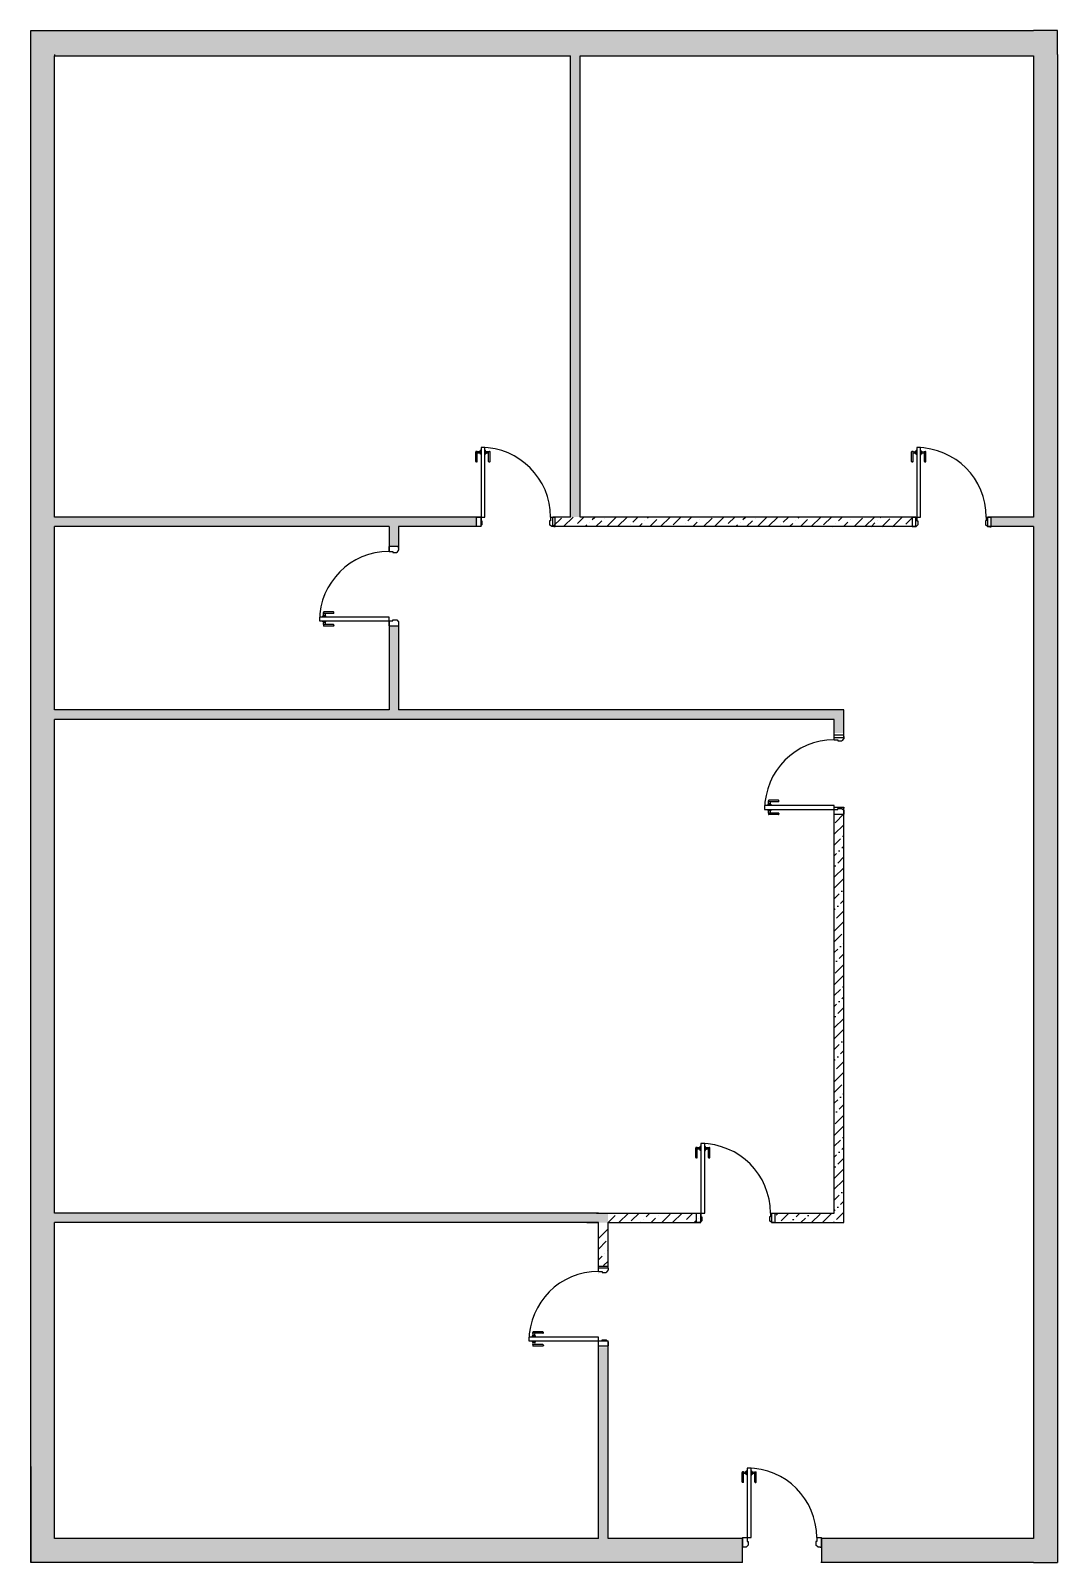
# Model space of a CAD drawing. Header units: millimetres. Extents: x -77634 to 191232, y -31147 to 58301.
# Drawn here: x 180522 to 191232, y 5903 to 21885 of the extents above; entities that cross this region are included whole.
import ezdxf

# ---------------------------------------------------------------- set-up
doc = ezdxf.new("R2010")
doc.units = ezdxf.units.MM
doc.layers.add('Carpinteria', color=32, linetype='Continuous')
doc.layers.add('Cerramiento', color=7, linetype='Continuous')
pattern_1 = [(45, (180521.71, 5903.38), (42.09495, 154.34815), [198.4375, -39.6875, 0, -39.6875])]

# ---------------------------------------------------------------- blocks, each defined once
blk = doc.blocks.new('p725')
at = {"layer": 'Carpinteria'}
for p, q in [((-0.054, 0.58), (-0.054, 0.68)), ((-0.039, 0.685), (-0.049, 0.685)), ((-0.039, 0.58), (-0.039, 0.685)), ((-0.007, 0.685), (-0.017, 0.685)), ((-0.017, 0.665), (-0.017, 0.685)), ((-0.007, 0.665), (-0.017, 0.665)), ((-0.007, 0.654), (-0.007, 0.696)), ((0, 0.696), (-0.007, 0.696)), ((0, 0.654), (-0.007, 0.654)), ((0.04, 0.725), (0, 0.725)), ((0, 0.725), (0, -0.04)), ((0.04, 0), (0.04, 0.725)), ((0.04, 0.696), (0.047, 0.696)), ((0.04, 0.654), (0.047, 0.654)), ((0.047, 0.654), (0.047, 0.696)), ((0.047, 0.685), (0.057, 0.685)), ((0.047, 0.665), (0.057, 0.665)), ((0.057, 0.665), (0.057, 0.685)), ((0.079, 0.685), (0.089, 0.685)), ((0.079, 0.58), (0.079, 0.685)), ((0.094, 0.58), (0.094, 0.68)), ((-0.044, 0.575), (-0.049, 0.575)), ((0.084, 0.575), (0.089, 0.575)), ((-0.05, 0), (0, 0)), ((0, 0), (0.04, 0)), ((0.725, 0), (0.775, 0)), ((0.725, 0), (0.725, -0.04)), ((-0.01, -0.1), (-0.05, -0.1)), ((0.01, -0.08), (-0.01, -0.1)), ((0, -0.04), (0.01, -0.04)), ((0.01, -0.04), (0.01, -0.08)), ((0.725, -0.04), (0.715, -0.04)), ((0.715, -0.04), (0.715, -0.08)), ((0.74, -0.1), (0.715, -0.08)), ((0.76, -0.1), (0.74, -0.1)), ((0.76, -0.1), (0.775, -0.1))]:
    blk.add_line(p, q, dxfattribs=at)
for centre, radius, start, end in [((-0.049, 0.68), 0.005, 90, 180), ((-0.028, 0.712), 0.0294, 248.0255, 291.9745), ((-0.028, 0.638), 0.0294, 68.0255, 111.9745), ((0, 0), 0.725, 0, 90), ((0.068, 0.712), 0.0294, 248.0255, 291.9745), ((0.068, 0.638), 0.0294, 68.0255, 111.9745), ((0.089, 0.68), 0.005, 0, 90), ((-0.049, 0.58), 0.005, 180, 270), ((-0.044, 0.58), 0.005, 270, 0), ((0.084, 0.58), 0.005, 180, 270), ((0.089, 0.58), 0.005, 270, 0)]:
    blk.add_arc(centre, radius, start, end, dxfattribs=at)
at = {"layer": 'Cerramiento'}
for p, q in [((-0.05, 0), (-0.05, -0.1)), ((0.775, -0.1), (0.775, 0))]:
    blk.add_line(p, q, dxfattribs=at)

msp = doc.modelspace()

# ---------------------------------------------------------------- hatches: boundary and pattern name
at = {"ltscale": 0.025}
h = msp.add_hatch(dxfattribs=at)
h.set_pattern_fill('ANSI36', color=256, scale=25)
h.set_pattern_definition(pattern_1)
h.paths.add_polyline_path([(187946, 6153), (186545, 6153), (186545, 8148), (186445, 8148), (186445, 6153), (180772, 6153), (180772, 9448), (186323, 9448), (186423, 9448), (186545, 9448), (186545, 9548), (186423, 9548), (186323, 9548), (180772, 9548), (180772, 14697), (188904, 14697), (188904, 14558), (189003, 14558), (189004, 14697), (189004, 14797), (188904, 14797), (184360, 14797), (184360, 15676), (184260, 15676), (184260, 14797), (180772, 14797), (180772, 16710), (184260, 16710), (184260, 16501), (184360, 16501), (184360, 16710), (185180, 16710), (185180, 16810), (180772, 16810), (180772, 21621), (186154, 21621), (186154, 16810), (186254, 16810), (186254, 21621), (190982, 21621), (190982, 16810), (190541, 16810), (190541, 16710), (190982, 16710), (190982, 6153), (188772, 6153), (188772, 5903), (190982, 5903), (191232, 5903), (191232, 21635), (191232, 21885), (190982, 21885), (188826, 21885), (181058, 21885), (180522, 21885), (180522, 21621), (180522, 6153), (180522, 5903), (180772, 5903), (187946, 5903)])
h = msp.add_hatch()
h.set_pattern_fill('ANSI36', color=256, scale=25)
h.set_pattern_definition(pattern_1)
h.paths.add_polyline_path([(189004, 13733), (188904, 13733), (188904, 9548), (188299, 9548), (188299, 9448), (188904, 9448), (189004, 9448), (189004, 9548)])

# ---------------------------------------------------------------- linework, layer by layer
for p, q in [((180522, 21621), (180522, 21885)), ((180522, 21885), (181058, 21885)), ((181058, 21885), (188826, 21885)), ((188826, 21885), (190982, 21885)), ((191232, 21885), (190982, 21885)), ((191232, 21635), (191232, 21885)), ((180522, 6153), (180522, 21621)), ((180772, 21635), (180772, 21621)), ((180772, 16810), (180772, 21621)), ((180772, 21621), (186154, 21621)), ((186154, 16810), (186154, 21621)), ((186254, 16810), (186254, 21621)), ((186254, 21621), (190982, 21621)), ((190982, 21621), (190982, 16810)), ((191232, 21635), (191232, 5903)), ((185220, 16810), (180772, 16810)), ((185220, 16710), (185220, 16810)), ((186154, 16810), (185970, 16810)), ((185970, 16710), (185970, 16810)), ((189756, 16810), (186254, 16810)), ((189756, 16710), (189756, 16810)), ((190982, 16810), (190506, 16810)), ((190506, 16710), (190506, 16810)), ((180772, 14797), (180772, 16710)), ((184260, 16710), (180772, 16710)), ((184260, 16710), (184260, 16451)), ((185220, 16710), (184360, 16710)), ((184360, 16710), (184360, 16466)), ((186254, 16710), (185970, 16710)), ((189756, 16710), (186254, 16710)), ((190982, 16710), (190506, 16710)), ((190982, 16710), (190982, 6153)), ((184360, 16466), (184360, 16466)), ((184260, 15726), (184260, 14797)), ((184360, 15716), (184360, 14797)), ((184360, 15716), (184360, 15716)), ((184260, 14797), (180772, 14797)), ((188904, 14797), (184360, 14797)), ((189004, 14797), (188904, 14797)), ((189004, 14697), (189004, 14797)), ((180772, 9548), (180772, 14697)), ((188904, 14697), (180772, 14697)), ((188904, 14508), (188904, 14697)), ((189003, 14558), (189004, 14697)), ((189003, 14508), (189003, 14558)), ((188904, 14508), (189003, 14508)), ((188904, 9548), (188904, 13783)), ((188904, 13783), (189003, 13783)), ((189003, 13783), (189003, 13773)), ((189003, 13773), (189004, 13773)), ((189004, 9548), (189004, 13773)), ((186445, 9548), (180772, 9548)), ((186323, 9548), (180772, 9548)), ((180772, 6153), (180772, 9448)), ((186445, 9448), (180772, 9448)), ((186323, 9448), (180772, 9448)), ((186423, 9548), (186323, 9548)), ((186323, 9448), (186423, 9448)), ((186423, 9548), (187514, 9548)), ((186423, 9448), (186445, 9448)), ((186445, 8979), (186445, 9448)), ((186545, 8973), (186545, 9448)), ((186545, 9448), (187514, 9448)), ((187514, 9448), (187514, 9548)), ((188249, 9548), (188298, 9548)), ((188249, 9548), (188249, 9448)), ((188249, 9448), (188281, 9448)), ((188264, 9448), (188298, 9448)), ((188298, 9548), (188904, 9548)), ((188298, 9448), (188904, 9448)), ((188904, 9448), (189004, 9448)), ((189004, 9448), (189004, 9548)), ((186445, 8979), (186445, 8973)), ((186539, 8973), (186445, 8973)), ((186545, 8973), (186539, 8973)), ((186445, 8919), (186445, 8919)), ((186445, 8214), (186545, 8214)), ((186445, 8154), (186445, 8214)), ((186445, 6153), (186445, 8154)), ((186545, 6153), (186545, 8214)), ((180522, 6903), (180522, 5903)), ((180522, 5903), (180522, 6153)), ((186445, 6153), (180772, 6153)), ((187946, 6153), (186545, 6153)), ((187946, 5903), (187946, 6153)), ((190982, 6153), (188772, 6153)), ((188772, 6153), (188772, 5903)), ((190982, 6153), (190982, 6153)), ((180772, 5903), (180522, 5903)), ((187946, 5903), (180772, 5903)), ((190982, 5903), (188765, 5903)), ((190982, 5903), (191232, 5903))]:
    msp.add_line(p, q)
at = {"linetype": 'Continuous', "ltscale": 0.025}
for p, q in [((185970, 16710), (186058, 16799)), ((186082, 16710), (186182, 16810)), ((186226, 16742), (186294, 16810)), ((186381, 16785), (186407, 16810)), ((186507, 16799), (186507, 16799)), ((186531, 16710), (186631, 16810)), ((186647, 16714), (186743, 16810)), ((186802, 16756), (186856, 16810)), ((186956, 16799), (186968, 16810)), ((186980, 16710), (187054, 16785)), ((187092, 16710), (187192, 16810)), ((187223, 16728), (187305, 16810)), ((187377, 16771), (187417, 16810)), ((187503, 16785), (187503, 16785)), ((187541, 16710), (187630, 16799)), ((187654, 16710), (187754, 16810)), ((187798, 16742), (187866, 16810)), ((187952, 16785), (187978, 16810)), ((188079, 16799), (188079, 16799)), ((188103, 16710), (188203, 16810)), ((188219, 16714), (188315, 16810)), ((188373, 16756), (188427, 16810)), ((188528, 16799), (188539, 16810)), ((188552, 16710), (188626, 16785)), ((188664, 16710), (188764, 16810)), ((188794, 16728), (188876, 16810)), ((188949, 16771), (188988, 16810)), ((189075, 16785), (189075, 16785)), ((189113, 16710), (189201, 16799)), ((189225, 16710), (189325, 16810)), ((189384, 16804), (189389, 16809)), ((189401, 16709), (189483, 16790)), ((189513, 16709), (189613, 16809)), ((189651, 16734), (189726, 16809)), ((186198, 16714), (186198, 16714)), ((186307, 16710), (186325, 16728)), ((186353, 16756), (186353, 16756)), ((186419, 16710), (186479, 16771)), ((186774, 16728), (186774, 16728)), ((186868, 16710), (186900, 16742)), ((186928, 16771), (186928, 16771)), ((187317, 16710), (187321, 16714)), ((187349, 16742), (187349, 16742)), ((187429, 16710), (187475, 16756)), ((187770, 16714), (187770, 16714)), ((187878, 16710), (187896, 16728)), ((187924, 16756), (187924, 16756)), ((187990, 16710), (188051, 16771)), ((188345, 16728), (188345, 16728)), ((188439, 16710), (188471, 16742)), ((188500, 16771), (188500, 16771)), ((188888, 16710), (188892, 16714)), ((188920, 16742), (188920, 16742)), ((189001, 16710), (189047, 16756)), ((189289, 16709), (189328, 16748)), ((189356, 16776), (189356, 16776)), ((189777, 16748), (189777, 16748)), ((186485, 9548), (186485, 9548)), ((186545, 9448), (186619, 9522)), ((186657, 9448), (186757, 9548)), ((186787, 9466), (186869, 9548)), ((186881, 9448), (186885, 9452)), ((186913, 9480), (186913, 9480)), ((186942, 9508), (186981, 9548)), ((186994, 9448), (187040, 9494)), ((187068, 9522), (187068, 9522)), ((187106, 9448), (187194, 9536)), ((187218, 9448), (187318, 9548)), ((187334, 9452), (187334, 9452)), ((187362, 9480), (187430, 9548)), ((187443, 9448), (187461, 9466)), ((187489, 9494), (187489, 9494)), ((188453, 9448), (188457, 9452)), ((188485, 9480), (188485, 9480)), ((188639, 9522), (188639, 9522)), ((188906, 9452), (188906, 9452)), ((186445, 9283), (186545, 9383)), ((186445, 9171), (186527, 9254)), ((186513, 9127), (186513, 9127)), ((186541, 9155), (186545, 9159)), ((186445, 9059), (186485, 9099)), ((186471, 8973), (186471, 8973)), ((186499, 9001), (186545, 9047))]:
    msp.add_line(p, q, dxfattribs=at)

# ---------------------------------------------------------------- block references
at = {"xscale": 1000, "yscale": 1000, "zscale": 1000}
for p in [(185220, 16810), (189766, 16809), (187514, 9548), (187997, 6162)]:
    msp.add_blockref('p725', p, dxfattribs=at)
at = {"xscale": 1000, "yscale": 1000, "zscale": 1000, "rotation": 90}
for p in [(184260, 15726), (188903, 13760), (186445, 8214)]:
    msp.add_blockref('p725', p, dxfattribs=at)

doc.saveas('drawing.dxf')
